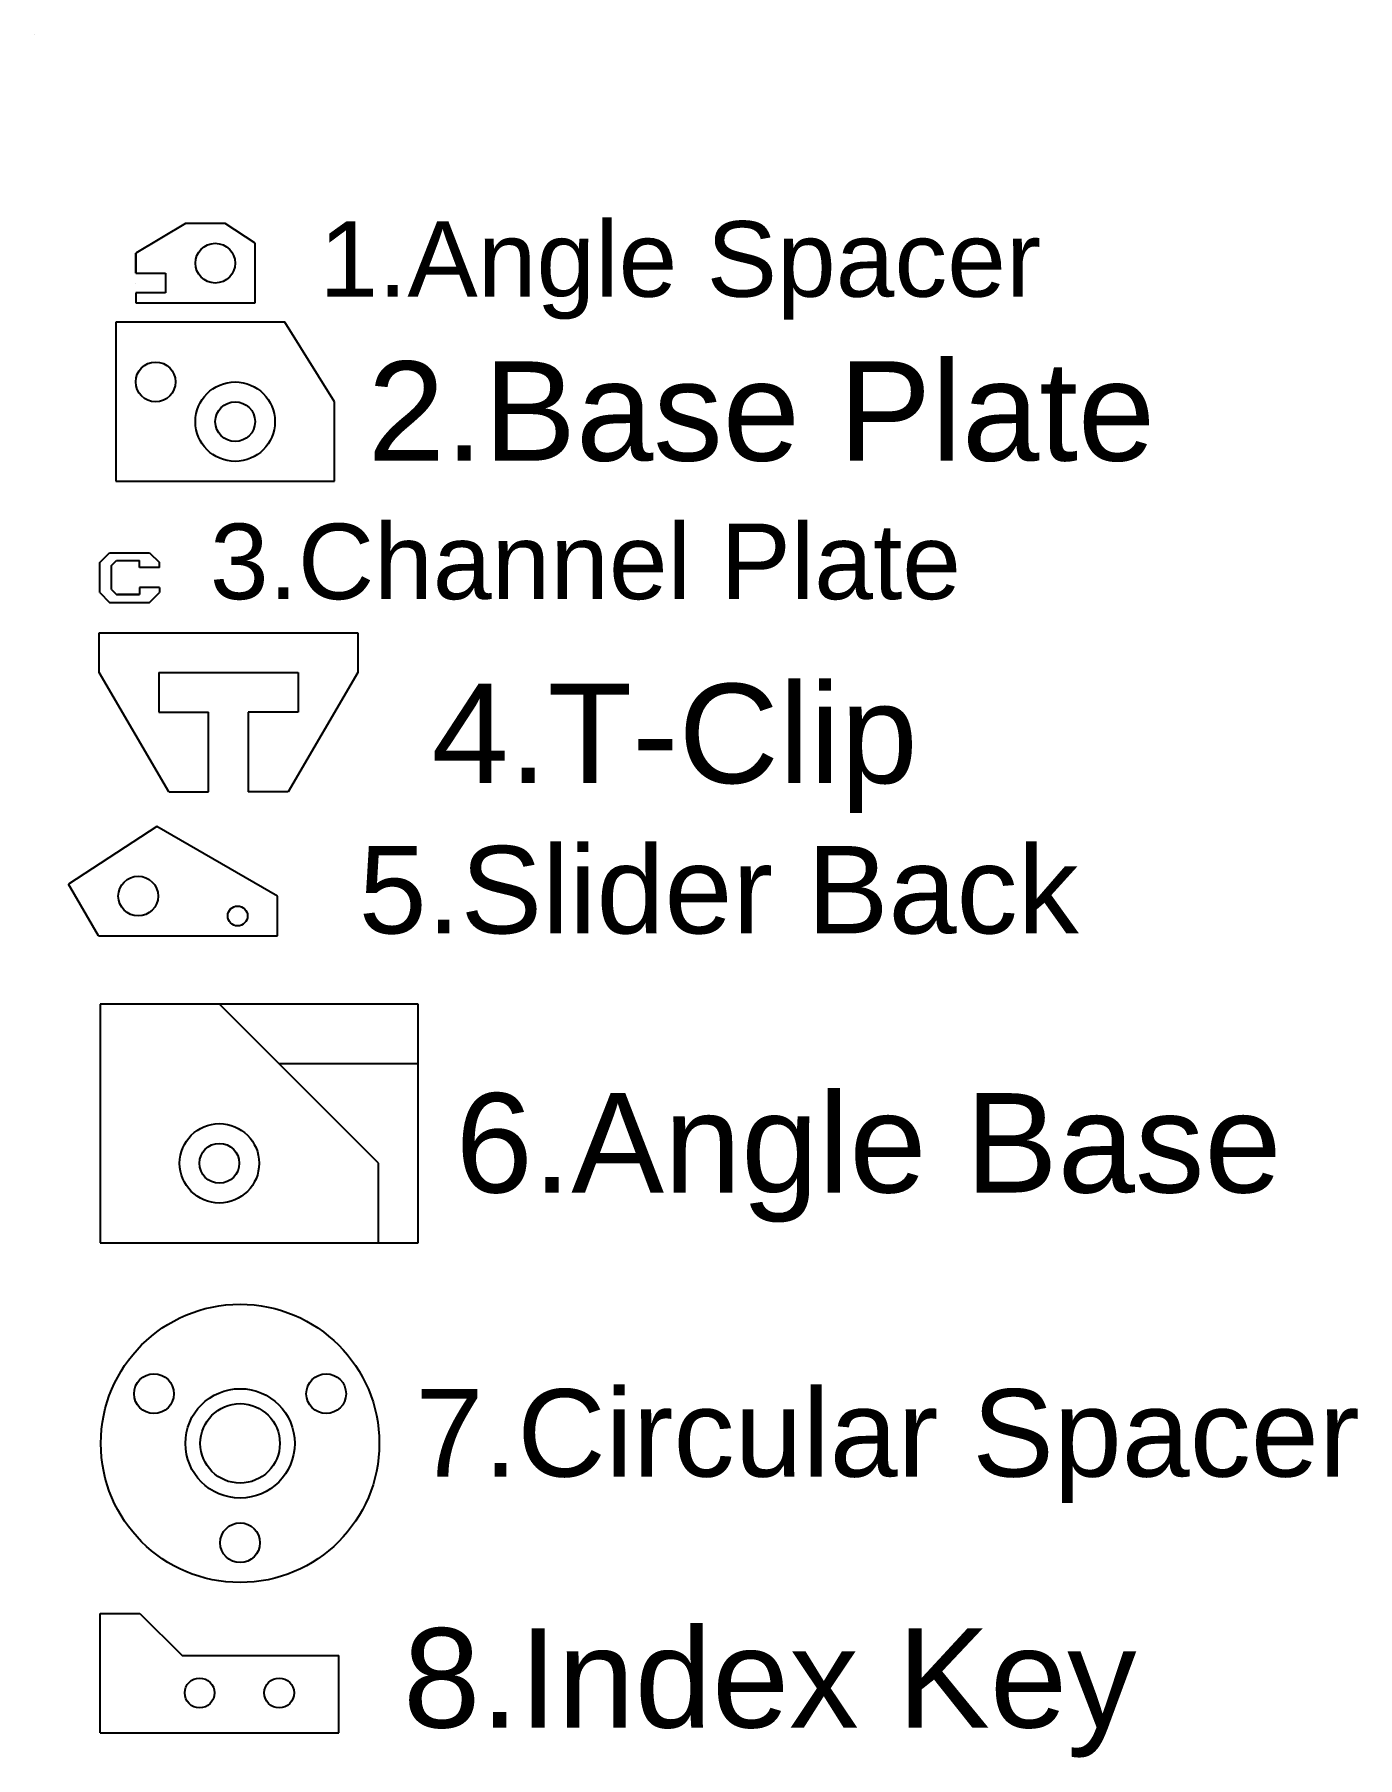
# Model space of a CAD drawing. Header units: inches. Extents: x -1.7 to 31.6, y 5.9 to 49.2.
import ezdxf

# ---------------------------------------------------------------- set-up
doc = ezdxf.new("R2010")
doc.units = ezdxf.units.IN
doc.styles.get("Standard").update_dxf_attribs({"font": 'arial.ttf'})

msp = doc.modelspace()

# ---------------------------------------------------------------- linework, layer by layer
for p, q in [((-1.653, 49.207), (-1.653, 49.207)), ((2.144, 44.454), (0.894, 43.704)), ((3.144, 44.454), (2.144, 44.454)), ((3.894, 43.954), (3.144, 44.454)), ((3.894, 42.454), (3.894, 43.954)), ((0.894, 43.204), (0.899, 43.707)), ((0.894, 43.704), (0.894, 43.204)), ((0.894, 43.204), (1.644, 43.204)), ((0.895, 42.954), (0.895, 42.954)), ((1.644, 43.204), (1.644, 42.704)), ((1.644, 42.954), (1.644, 42.954)), ((1.644, 42.954), (1.644, 42.954)), ((1.644, 42.954), (1.644, 42.954)), ((1.644, 42.704), (0.894, 42.704)), ((0.894, 42.704), (0.894, 42.454)), ((0.894, 42.454), (0.894, 42.454)), ((0.894, 42.454), (3.894, 42.454)), ((4.644, 41.967), (0.394, 41.967)), ((0.394, 41.967), (0.394, 37.967)), ((5.894, 39.967), (4.644, 41.967)), ((5.894, 37.967), (5.894, 39.967)), ((0.394, 37.967), (5.894, 37.967)), ((-0.013, 35.921), (0.237, 36.171)), ((0.237, 36.171), (1.237, 36.171)), ((1.237, 36.171), (1.487, 35.921)), ((-0.013, 35.171), (-0.013, 35.921)), ((0.287, 35.846), (0.412, 35.971)), ((0.287, 35.246), (0.287, 35.846)), ((0.412, 35.971), (0.987, 35.971)), ((0.987, 35.796), (0.987, 35.971)), ((1.487, 35.796), (0.987, 35.796)), ((1.487, 35.796), (1.487, 35.921)), ((-0.013, 35.171), (0.237, 34.921)), ((0.287, 35.246), (0.412, 35.121)), ((0.412, 35.121), (0.987, 35.121)), ((0.987, 35.121), (0.432, 35.121)), ((1.487, 35.296), (0.987, 35.296)), ((0.987, 35.296), (0.987, 35.121)), ((0.987, 35.296), (0.987, 35.121)), ((1.237, 34.921), (1.487, 35.171)), ((1.487, 35.296), (1.487, 35.171)), ((0.237, 34.921), (1.237, 34.921)), ((-0.026, 33.159), (-0.026, 34.159)), ((-0.026, 34.159), (6.474, 34.159)), ((6.474, 34.159), (6.474, 33.159)), ((1.724, 30.159), (-0.026, 33.159)), ((1.474, 33.159), (4.974, 33.159)), ((1.474, 33.159), (1.474, 32.159)), ((6.474, 33.159), (4.724, 30.159)), ((4.974, 33.159), (4.974, 32.159)), ((1.474, 32.159), (2.724, 32.159)), ((2.724, 30.159), (2.724, 32.159)), ((3.724, 32.159), (3.724, 30.159)), ((4.974, 32.159), (3.724, 32.159)), ((1.724, 30.159), (2.724, 30.159)), ((4.724, 30.159), (3.724, 30.159)), ((1.424, 29.283), (-0.795, 27.832)), ((4.455, 27.533), (1.424, 29.283)), ((-0.045, 26.533), (-0.795, 27.832)), ((4.455, 26.533), (4.455, 27.533)), ((-0.045, 26.533), (4.455, 26.533)), ((7.996, 24.811), (-0.004, 24.811)), ((-0.004, 24.811), (-0.004, 18.811)), ((6.996, 20.811), (2.996, 24.811)), ((7.996, 18.811), (7.996, 24.811)), ((7.996, 23.311), (4.496, 23.311)), ((6.996, 18.811), (6.996, 20.811)), ((6.996, 18.811), (6.996, 20.811)), ((-0.004, 18.811), (2.996, 18.811)), ((-0.004, 18.811), (7.996, 18.811)), ((6.996, 18.811), (7.996, 18.811)), ((6.996, 18.811), (6.996, 18.811)), ((0, 6.487), (0, 9.487)), ((0, 9.487), (1, 9.487)), ((1, 9.487), (2.061, 8.426)), ((2.061, 8.426), (6, 8.426)), ((6, 6.487), (6, 8.426)), ((6, 6.487), (6, 7.487)), ((0, 6.487), (6, 6.487))]:
    msp.add_line(p, q)
for centre, radius in [((2.894, 43.454), 0.5), ((1.394, 40.467), 0.5), ((3.394, 39.467), 1), ((3.394, 39.467), 0.5), ((0.955, 27.533), 0.5), ((3.455, 27.033), 0.25), ((2.996, 20.811), 1), ((2.996, 20.811), 0.5), ((3.517, 13.766), 3.5), ((1.352, 15.016), 0.5), ((5.682, 15.016), 0.5), ((3.517, 13.766), 1.375), ((3.517, 13.766), 1), ((3.517, 11.266), 0.5), ((2.5, 7.487), 0.375), ((4.5, 7.487), 0.375)]:
    msp.add_circle(centre, radius)

# ---------------------------------------------------------------- texts
at = {"attachment_point": 1}
for s, width, insert, char_height in [('1.Angle Spacer', 19.02202, (5.51, 44.51), 1.9), ('2.Base Plate', 26.30925, (6.724, 40.984), 2.5), ('3.Channel Plate', 25.73402, (2.758, 36.902), 1.9), ('4.T-Clip', 30.51752, (8.333, 32.874), 2.5), ('5.Slider Back', 18.93591, (6.5, 28.794), 2.2), ('6.Angle Base', 22.63884, (8.934, 22.576), 2.5), ('7.Circular Spacer', 27.9386, (7.926, 15.13), 2.2), ('8.Index Key', 27.11367, (7.616, 9.117), 2.5)]:
    msp.add_mtext_dynamic_manual_height_columns(s, width=width, gutter_width=12.5, heights=[0], dxfattribs=dict(at, insert=insert, char_height=char_height))

doc.saveas('drawing.dxf')
